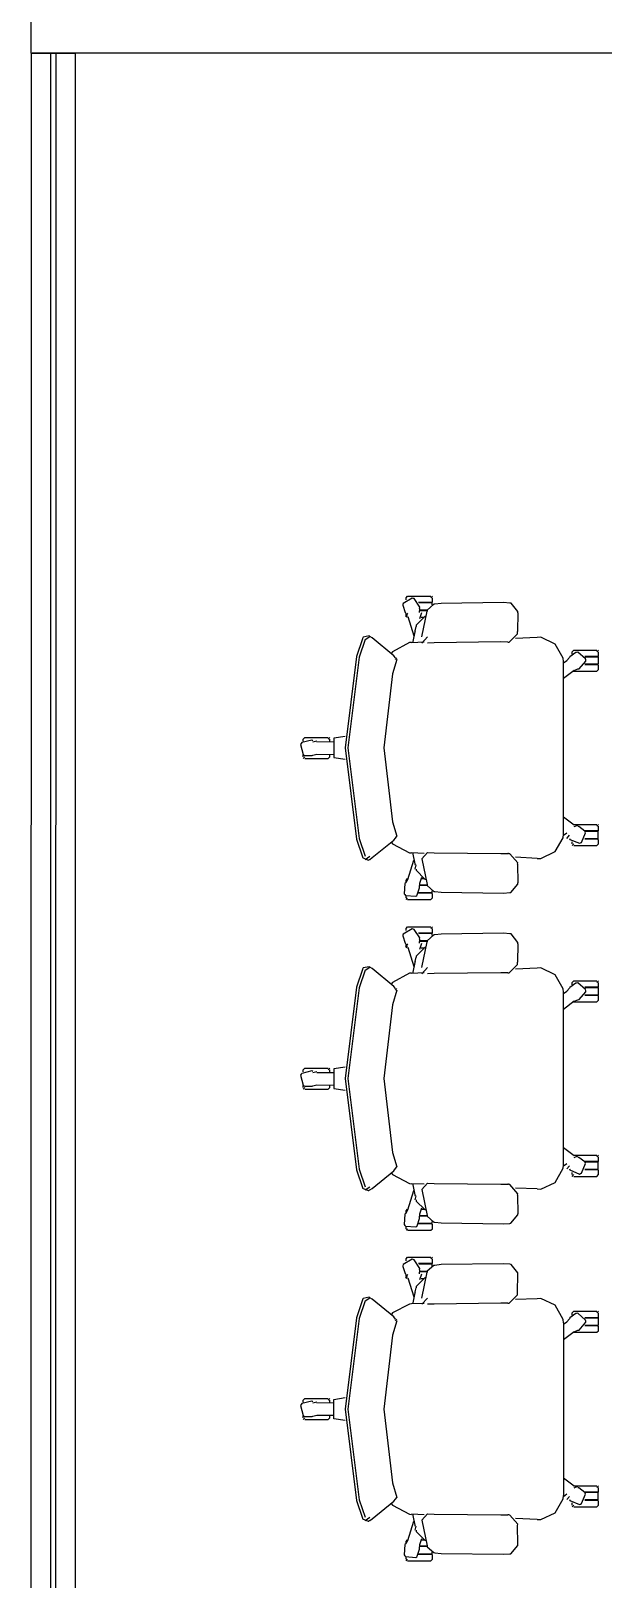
# Model space of a CAD drawing. Extents: x 0 to 23.4, y 0 to 16.5.
# Drawn here: x 8.199 to 8.54, y 9.87 to 10.791 of the extents above; entities that cross this region are included whole.
import ezdxf

# ---------------------------------------------------------------- set-up
doc = ezdxf.new("R2010")
doc.units = 0
doc.layers.get('0').update_dxf_attribs({"linetype": 'CONTINUOUS'})

msp = doc.modelspace()

# ---------------------------------------------------------------- linework, layer by layer
at = {"color": 0}
for points in [[(8.19922, 10.7781), (8.19922, 10.8043)], [(8.19922, 10.7781), (8.19917, 9.85932)], [(8.19922, 10.7781), (8.22547, 10.7781)], [(9.1721, 10.7781), (8.19997, 10.7781)], [(9.1721, 10.7781), (8.19997, 10.7781)], [(8.21078, 10.7781), (8.21072, 9.85932)], [(8.21392, 10.7781), (8.21386, 9.85932)], [(8.22547, 10.7781), (8.22542, 9.85932)], [(8.43028, 10.4475), (8.43044, 10.4482), (8.42725, 10.4534), (8.4266, 10.4535), (8.42589, 10.4537), (8.42068, 10.4505), (8.42051, 10.4498), (8.42042, 10.4494), (8.42176, 10.4452), (8.42215, 10.4448)], [(8.42231, 10.4539), (8.42324, 10.4549)], [(8.42231, 10.4527), (8.42231, 10.4539)], [(8.42324, 10.4549), (8.43713, 10.4549)], [(8.43778, 10.4511), (8.42979, 10.4511)], [(8.43778, 10.4508), (8.42996, 10.4508)], [(8.43951, 10.45), (8.43892, 10.45), (8.43494, 10.4466), (8.43485, 10.446)], [(8.43713, 10.4539), (8.43804, 10.4549)], [(8.43778, 10.4511), (8.43804, 10.4514)], [(8.43778, 10.4497), (8.43778, 10.4508)], [(8.43804, 10.4514), (8.43804, 10.4539)], [(8.48406, 10.4507), (8.48031, 10.4511), (8.44319, 10.4505), (8.43951, 10.45)], [(8.48882, 10.4449), (8.48887, 10.4457), (8.48481, 10.4507), (8.4841, 10.4507), (8.4841, 10.4507), (8.48406, 10.4507), (8.48406, 10.4507)], [(8.42215, 10.4428), (8.42339, 10.4448)], [(8.42231, 10.4434), (8.42231, 10.4446)], [(8.42231, 10.4424), (8.42324, 10.4434)], [(8.42324, 10.4424), (8.42356, 10.4424)], [(8.42339, 10.4428), (8.42703, 10.4313)], [(8.43419, 10.4428), (8.43343, 10.4427), (8.42844, 10.4375), (8.42828, 10.4367)], [(8.43024, 10.4451), (8.4305, 10.4475)], [(8.43494, 10.4465), (8.43024, 10.4465)], [(8.4349, 10.4462), (8.43024, 10.4462)], [(8.4305, 10.4416), (8.43164, 10.4451)], [(8.43138, 10.4424), (8.43306, 10.4424)], [(8.43175, 10.4306), (8.43485, 10.446)], [(8.48882, 10.4449), (8.48872, 10.4339)], [(8.40072, 10.4309), (8.40039, 10.4312), (8.39686, 10.4304), (8.39665, 10.4301), (8.3966, 10.4301), (8.39632, 10.4296), (8.39632, 10.4295)], [(8.39794, 10.429), (8.40072, 10.4309)], [(8.41613, 10.4182), (8.41499, 10.4194), (8.40213, 10.43), (8.40072, 10.4309)], [(8.42768, 10.4342), (8.42751, 10.4337), (8.42643, 10.4279), (8.42637, 10.4273)], [(8.42768, 10.4342), (8.42828, 10.4367)], [(8.43169, 10.4269), (8.435, 10.4306)], [(8.48281, 10.4275), (8.48361, 10.4275), (8.48867, 10.4325), (8.48872, 10.4333), (8.48872, 10.4333), (8.48872, 10.4337), (8.48872, 10.4339)], [(8.51594, 10.4159), (8.51585, 10.418), (8.51113, 10.4263), (8.5025, 10.4304), (8.50043, 10.4303), (8.50043, 10.4303), (8.50037, 10.4303), (8.50037, 10.4303)], [(8.39632, 10.4295), (8.39285, 10.419), (8.38601, 10.3646), (8.39285, 10.3102), (8.39632, 10.2996)], [(8.39794, 10.429), (8.39453, 10.4185), (8.38769, 10.3646), (8.39453, 10.3106), (8.39794, 10.3001)], [(8.42557, 10.4273), (8.42437, 10.4272), (8.41428, 10.4218), (8.41357, 10.4208)], [(8.43311, 10.4275), (8.42557, 10.4271)], [(8.48281, 10.4275), (8.47879, 10.4276), (8.43896, 10.4271), (8.435, 10.4269)], [(8.50037, 10.4303), (8.48747, 10.4297)], [(8.52463, 10.4115), (8.52528, 10.4115), (8.52929, 10.4162), (8.52924, 10.4169), (8.52919, 10.4176), (8.52447, 10.4215), (8.52382, 10.4214), (8.52333, 10.4214), (8.51975, 10.4188), (8.51958, 10.4184)], [(8.5211, 10.4217), (8.52208, 10.4227)], [(8.5211, 10.4204), (8.5211, 10.4217)], [(8.52208, 10.4227), (8.53592, 10.4227)], [(8.53592, 10.4217), (8.53689, 10.4227)], [(8.53689, 10.4192), (8.53689, 10.4217)], [(8.41683, 10.4171), (8.41422, 10.4086), (8.40907, 10.3646), (8.41422, 10.3206), (8.41683, 10.312)], [(8.41613, 10.4171), (8.41683, 10.4182)], [(8.51594, 10.4151), (8.51801, 10.4166)], [(8.51594, 10.3132), (8.51594, 10.416)], [(8.51801, 10.4166), (8.51958, 10.4184)], [(8.53663, 10.4189), (8.5286, 10.4189)], [(8.53663, 10.414), (8.5286, 10.414)], [(8.53663, 10.4186), (8.52875, 10.4186)], [(8.53663, 10.4143), (8.52875, 10.4143)], [(8.53663, 10.4189), (8.53689, 10.4192)], [(8.53663, 10.4186), (8.53663, 10.4143)], [(8.53663, 10.4137), (8.53689, 10.414)], [(8.53689, 10.4112), (8.53689, 10.4137)], [(8.5224, 10.4105), (8.51594, 10.4058)], [(8.52192, 10.4102), (8.53592, 10.4102)], [(8.5224, 10.4105), (8.52463, 10.4115)], [(8.53592, 10.4102), (8.53689, 10.4112)], [(8.36692, 10.3688), (8.36632, 10.3691), (8.36029, 10.3677), (8.35997, 10.3671), (8.3596, 10.3665), (8.36106, 10.3606), (8.36165, 10.3602), (8.36203, 10.36), (8.36649, 10.36), (8.36692, 10.3602)], [(8.36117, 10.3697), (8.36208, 10.3708)], [(8.36117, 10.3685), (8.36117, 10.3697)], [(8.36208, 10.3708), (8.37597, 10.3708)], [(8.36692, 10.3682), (8.36925, 10.3688)], [(8.36925, 10.3682), (8.37935, 10.3683)], [(8.37597, 10.3697), (8.3769, 10.3708)], [(8.3769, 10.3683), (8.3769, 10.3697)], [(8.38618, 10.3714), (8.37935, 10.3703), (8.37935, 10.3588), (8.38618, 10.3578)], [(8.36117, 10.3592), (8.36117, 10.3604)], [(8.36117, 10.3582), (8.36208, 10.3592)], [(8.36208, 10.3582), (8.37597, 10.3582)], [(8.36692, 10.3602), (8.36925, 10.3608)], [(8.36925, 10.3608), (8.37935, 10.3607)], [(8.37597, 10.3582), (8.3769, 10.3592)], [(8.3769, 10.3592), (8.3769, 10.3607)], [(8.5224, 10.3186), (8.51594, 10.3233)], [(8.40072, 10.2982), (8.40213, 10.2992), (8.41499, 10.3097), (8.41613, 10.3109)], [(8.41613, 10.3109), (8.41683, 10.312)], [(8.50037, 10.2988), (8.50244, 10.2988), (8.51113, 10.3028), (8.51585, 10.3111), (8.51594, 10.3132), (8.51594, 10.3132), (8.51594, 10.3132), (8.51594, 10.3132)], [(8.51594, 10.3126), (8.51801, 10.314)], [(8.51801, 10.3107), (8.51958, 10.3126)], [(8.51958, 10.3107), (8.51986, 10.3101), (8.5255, 10.3078), (8.52615, 10.308), (8.52675, 10.3083), (8.52914, 10.314), (8.52886, 10.3146), (8.52865, 10.315), (8.52507, 10.3177), (8.52463, 10.3177)], [(8.52192, 10.3189), (8.53592, 10.3189)], [(8.5224, 10.3177), (8.52463, 10.3186)], [(8.53663, 10.3151), (8.5286, 10.3151)], [(8.53663, 10.3148), (8.52875, 10.3148)], [(8.53592, 10.3179), (8.53689, 10.3189)], [(8.53663, 10.3151), (8.53689, 10.3154)], [(8.53663, 10.3105), (8.53663, 10.3148)], [(8.53689, 10.3154), (8.53689, 10.3179)], [(8.41363, 10.3084), (8.41433, 10.3075), (8.42437, 10.302), (8.42557, 10.302)], [(8.43311, 10.3017), (8.42557, 10.302)], [(8.42637, 10.3018), (8.42643, 10.3013), (8.42751, 10.2955), (8.42768, 10.2949)], [(8.43169, 10.2985), (8.435, 10.3022)], [(8.435, 10.3022), (8.43896, 10.3021), (8.47879, 10.3016), (8.48281, 10.3016)], [(8.48872, 10.2953), (8.48876, 10.2961), (8.48415, 10.3015), (8.4834, 10.3015), (8.48335, 10.3016), (8.48292, 10.3016), (8.48281, 10.3016)], [(8.5211, 10.3074), (8.5211, 10.3087)], [(8.5211, 10.3064), (8.52208, 10.3074)], [(8.52208, 10.3064), (8.53592, 10.3064)], [(8.53663, 10.3102), (8.5286, 10.3102)], [(8.53663, 10.3105), (8.52875, 10.3105)], [(8.53592, 10.3064), (8.53689, 10.3074)], [(8.53663, 10.3099), (8.53689, 10.3102)], [(8.53689, 10.3074), (8.53689, 10.3099)], [(8.39632, 10.2996), (8.39643, 10.2992), (8.39974, 10.2978), (8.40013, 10.2979), (8.40018, 10.298), (8.40067, 10.2982), (8.40072, 10.2982)], [(8.39794, 10.2982), (8.40072, 10.3001)], [(8.42339, 10.2863), (8.42703, 10.2978)], [(8.42768, 10.2924), (8.42828, 10.2949)], [(8.42828, 10.2924), (8.42844, 10.2917), (8.43343, 10.2865), (8.43419, 10.2863)], [(8.43175, 10.2985), (8.43485, 10.2832)], [(8.50037, 10.2988), (8.48747, 10.2994)], [(8.48872, 10.2953), (8.48882, 10.2842)], [(8.42215, 10.2843), (8.4216, 10.2839), (8.42111, 10.2777), (8.4216, 10.2772), (8.42204, 10.2767), (8.42811, 10.2762), (8.42865, 10.2766), (8.42899, 10.277), (8.43039, 10.2812), (8.43028, 10.2816)], [(8.42215, 10.2843), (8.42339, 10.2863)], [(8.42231, 10.2857), (8.42324, 10.2867)], [(8.42231, 10.2845), (8.42231, 10.2857)], [(8.42324, 10.2867), (8.42356, 10.2867)], [(8.43024, 10.2816), (8.4305, 10.284)], [(8.4305, 10.284), (8.43164, 10.2875)], [(8.43138, 10.2867), (8.43306, 10.2867)], [(8.43485, 10.2832), (8.43494, 10.2826), (8.43892, 10.2791), (8.43951, 10.2791)], [(8.48406, 10.2784), (8.48475, 10.2785), (8.48887, 10.2834), (8.48882, 10.2841), (8.48882, 10.2841), (8.48882, 10.2842), (8.48882, 10.2842)], [(8.42231, 10.2752), (8.42231, 10.2764)], [(8.42231, 10.2742), (8.42324, 10.2752)], [(8.42324, 10.2742), (8.43713, 10.2742)], [(8.43778, 10.278), (8.42979, 10.278)], [(8.43778, 10.2783), (8.42996, 10.2783)], [(8.4349, 10.2829), (8.43024, 10.2829)], [(8.43494, 10.2827), (8.43024, 10.2827)], [(8.43713, 10.2742), (8.43804, 10.2752)], [(8.43778, 10.2783), (8.43778, 10.2795)], [(8.43778, 10.2777), (8.43804, 10.278)], [(8.43804, 10.2752), (8.43804, 10.2777)], [(8.43951, 10.2791), (8.44319, 10.2787), (8.48031, 10.2781), (8.48406, 10.2784)], [(8.43028, 10.2507), (8.43044, 10.2514), (8.42725, 10.2565), (8.4266, 10.2567), (8.42589, 10.2568), (8.42068, 10.2537), (8.42051, 10.253), (8.42042, 10.2526), (8.42176, 10.2483), (8.42215, 10.248)], [(8.42231, 10.2571), (8.42324, 10.2581)], [(8.42231, 10.2559), (8.42231, 10.2571)], [(8.42324, 10.2581), (8.43713, 10.2581)], [(8.43713, 10.2571), (8.43804, 10.2581)], [(8.43804, 10.2545), (8.43804, 10.2571)], [(8.42215, 10.2459), (8.42339, 10.248)], [(8.42231, 10.2465), (8.42231, 10.2477)], [(8.42231, 10.2456), (8.42324, 10.2465)], [(8.43778, 10.2543), (8.42979, 10.2543)], [(8.43778, 10.254), (8.42996, 10.254)], [(8.43024, 10.2483), (8.4305, 10.2507)], [(8.43494, 10.2496), (8.43024, 10.2496)], [(8.4349, 10.2493), (8.43024, 10.2493)], [(8.4305, 10.2448), (8.43164, 10.2483)], [(8.43175, 10.2338), (8.43485, 10.2491)], [(8.43951, 10.2532), (8.43892, 10.2532), (8.43494, 10.2497), (8.43485, 10.2491)], [(8.43778, 10.2543), (8.43804, 10.2545)], [(8.43778, 10.2528), (8.43778, 10.254)], [(8.48406, 10.2539), (8.48031, 10.2542), (8.44319, 10.2536), (8.43951, 10.2532)], [(8.48882, 10.248), (8.48887, 10.2488), (8.48481, 10.2538), (8.4841, 10.2539), (8.4841, 10.2539), (8.48406, 10.2539), (8.48406, 10.2539)], [(8.48882, 10.248), (8.48872, 10.237)], [(8.42324, 10.2456), (8.42356, 10.2456)], [(8.42339, 10.2459), (8.42703, 10.2345)], [(8.42768, 10.2374), (8.42751, 10.2369), (8.42643, 10.2311), (8.42637, 10.2305)], [(8.42768, 10.2374), (8.42828, 10.2399)], [(8.43419, 10.246), (8.43343, 10.2458), (8.42844, 10.2406), (8.42828, 10.2399)], [(8.43138, 10.2456), (8.43306, 10.2456)], [(8.48281, 10.2307), (8.48361, 10.2307), (8.48867, 10.2356), (8.48872, 10.2364), (8.48872, 10.2364), (8.48872, 10.2369), (8.48872, 10.237)], [(8.39632, 10.2327), (8.39285, 10.2222), (8.38601, 10.1678), (8.39285, 10.1133), (8.39632, 10.1028)], [(8.39794, 10.2322), (8.39453, 10.2217), (8.38769, 10.1678), (8.39453, 10.1138), (8.39794, 10.1033)], [(8.40072, 10.2341), (8.40039, 10.2343), (8.39686, 10.2336), (8.39665, 10.2333), (8.3966, 10.2332), (8.39632, 10.2328), (8.39632, 10.2327)], [(8.39794, 10.2322), (8.40072, 10.2341)], [(8.41613, 10.2214), (8.41499, 10.2226), (8.40213, 10.2332), (8.40072, 10.2341)], [(8.42557, 10.2304), (8.42437, 10.2304), (8.41428, 10.2249), (8.41357, 10.224)], [(8.43311, 10.2306), (8.42557, 10.2303)], [(8.43169, 10.2301), (8.435, 10.2338)], [(8.48281, 10.2307), (8.47879, 10.2307), (8.43896, 10.2303), (8.435, 10.2301)], [(8.50037, 10.2335), (8.48747, 10.2329)], [(8.51594, 10.2191), (8.51585, 10.2211), (8.51113, 10.2295), (8.5025, 10.2336), (8.50043, 10.2335), (8.50043, 10.2335), (8.50037, 10.2335), (8.50037, 10.2335)], [(8.41683, 10.2203), (8.41422, 10.2117), (8.40907, 10.1677), (8.41422, 10.1237), (8.41683, 10.1151)], [(8.41613, 10.2203), (8.41683, 10.2214)], [(8.51594, 10.2183), (8.51801, 10.2197)], [(8.51594, 10.1164), (8.51594, 10.2192)], [(8.51801, 10.2197), (8.51958, 10.2216)], [(8.52463, 10.2146), (8.52528, 10.2147), (8.52929, 10.2193), (8.52924, 10.22), (8.52919, 10.2207), (8.52447, 10.2247), (8.52382, 10.2246), (8.52333, 10.2246), (8.51975, 10.222), (8.51958, 10.2216)], [(8.5211, 10.2249), (8.52208, 10.2259)], [(8.5211, 10.2236), (8.5211, 10.2249)], [(8.52208, 10.2259), (8.53592, 10.2259)], [(8.53663, 10.2221), (8.5286, 10.2221)], [(8.53663, 10.2218), (8.52875, 10.2218)], [(8.53592, 10.2249), (8.53689, 10.2259)], [(8.53663, 10.2221), (8.53689, 10.2223)], [(8.53663, 10.2218), (8.53663, 10.2174)], [(8.53689, 10.2223), (8.53689, 10.2249)], [(8.5224, 10.2137), (8.51594, 10.2089)], [(8.52192, 10.2134), (8.53592, 10.2134)], [(8.5224, 10.2137), (8.52463, 10.2146)], [(8.53663, 10.2172), (8.5286, 10.2172)], [(8.53663, 10.2174), (8.52875, 10.2174)], [(8.53592, 10.2134), (8.53689, 10.2144)], [(8.53663, 10.2169), (8.53689, 10.2172)], [(8.53689, 10.2144), (8.53689, 10.2169)], [(8.36117, 10.1729), (8.36208, 10.1739)], [(8.36117, 10.1717), (8.36117, 10.1729)], [(8.36208, 10.1739), (8.37597, 10.1739)], [(8.37597, 10.1729), (8.3769, 10.1739)], [(8.3769, 10.1714), (8.3769, 10.1729)], [(8.38618, 10.1745), (8.37935, 10.1735), (8.37935, 10.1619), (8.38618, 10.1609)], [(8.36692, 10.1719), (8.36632, 10.1723), (8.36029, 10.1708), (8.35997, 10.1703), (8.3596, 10.1697), (8.36106, 10.1637), (8.36165, 10.1634), (8.36203, 10.1631), (8.36649, 10.1631), (8.36692, 10.1634)], [(8.36117, 10.1624), (8.36117, 10.1636)], [(8.36692, 10.1714), (8.36925, 10.1719)], [(8.36692, 10.1634), (8.36925, 10.164)], [(8.36925, 10.1714), (8.37935, 10.1714)], [(8.36925, 10.164), (8.37935, 10.1638)], [(8.3769, 10.1624), (8.3769, 10.1638)], [(8.36117, 10.1614), (8.36208, 10.1624)], [(8.36208, 10.1614), (8.37597, 10.1614)], [(8.37597, 10.1614), (8.3769, 10.1624)], [(8.5224, 10.1217), (8.51594, 10.1265)], [(8.51594, 10.1157), (8.51801, 10.1172)], [(8.51958, 10.1139), (8.51986, 10.1133), (8.5255, 10.1109), (8.52615, 10.1112), (8.52675, 10.1114), (8.52914, 10.1171), (8.52886, 10.1177), (8.52865, 10.1182), (8.52507, 10.1208), (8.52463, 10.1208)], [(8.52192, 10.1221), (8.53592, 10.1221)], [(8.5224, 10.1208), (8.52463, 10.1217)], [(8.53663, 10.1183), (8.5286, 10.1183)], [(8.53663, 10.118), (8.52875, 10.118)], [(8.53592, 10.1211), (8.53689, 10.1221)], [(8.53663, 10.1183), (8.53689, 10.1185)], [(8.53663, 10.1136), (8.53663, 10.118)], [(8.53689, 10.1185), (8.53689, 10.1211)], [(8.40072, 10.1014), (8.40213, 10.1023), (8.41499, 10.1129), (8.41613, 10.1141)], [(8.41363, 10.1115), (8.41433, 10.1106), (8.42437, 10.1052), (8.42557, 10.1051)], [(8.41613, 10.1141), (8.41683, 10.1151)], [(8.50037, 10.102), (8.50244, 10.1019), (8.51113, 10.1059), (8.51585, 10.1143), (8.51594, 10.1163), (8.51594, 10.1163), (8.51594, 10.1164), (8.51594, 10.1164)], [(8.51801, 10.1139), (8.51958, 10.1157)], [(8.5211, 10.1106), (8.5211, 10.1119)], [(8.5211, 10.1095), (8.52208, 10.1106)], [(8.52208, 10.1095), (8.53592, 10.1095)], [(8.53663, 10.1133), (8.5286, 10.1133)], [(8.53663, 10.1136), (8.52875, 10.1136)], [(8.53592, 10.1095), (8.53689, 10.1106)], [(8.53663, 10.1131), (8.53689, 10.1133)], [(8.53689, 10.1106), (8.53689, 10.1131)], [(8.39632, 10.1028), (8.39643, 10.1024), (8.39974, 10.101), (8.40013, 10.1011), (8.40018, 10.1011), (8.40067, 10.1014), (8.40072, 10.1014)], [(8.39794, 10.1014), (8.40072, 10.1033)], [(8.42339, 10.0895), (8.42703, 10.101)], [(8.43311, 10.1048), (8.42557, 10.1051)], [(8.42637, 10.105), (8.42643, 10.1044), (8.42751, 10.0986), (8.42768, 10.098)], [(8.43169, 10.1016), (8.435, 10.1054)], [(8.43175, 10.1016), (8.43485, 10.0863)], [(8.435, 10.1054), (8.43896, 10.1053), (8.47879, 10.1048), (8.48281, 10.1048)], [(8.48872, 10.0984), (8.48876, 10.0992), (8.48415, 10.1047), (8.4834, 10.1047), (8.48335, 10.1048), (8.48292, 10.1048), (8.48281, 10.1048)], [(8.50037, 10.102), (8.48747, 10.1025)], [(8.42215, 10.0875), (8.42339, 10.0895)], [(8.42231, 10.0889), (8.42324, 10.0899)], [(8.42324, 10.0899), (8.42356, 10.0899)], [(8.42768, 10.0955), (8.42828, 10.098)], [(8.42828, 10.0955), (8.42844, 10.0948), (8.43343, 10.0897), (8.43419, 10.0895)], [(8.4305, 10.0872), (8.43164, 10.0907)], [(8.43138, 10.0899), (8.43306, 10.0899)], [(8.48872, 10.0984), (8.48882, 10.0873)], [(8.42215, 10.0875), (8.4216, 10.087), (8.42111, 10.0809), (8.4216, 10.0803), (8.42204, 10.0799), (8.42811, 10.0794), (8.42865, 10.0798), (8.42899, 10.0801), (8.43039, 10.0844), (8.43028, 10.0848)], [(8.42231, 10.0877), (8.42231, 10.0889)], [(8.43778, 10.0812), (8.42979, 10.0812)], [(8.43778, 10.0814), (8.42996, 10.0814)], [(8.43024, 10.0848), (8.4305, 10.0872)], [(8.4349, 10.086), (8.43024, 10.086)], [(8.43494, 10.0858), (8.43024, 10.0858)], [(8.43485, 10.0863), (8.43494, 10.0858), (8.43892, 10.0823), (8.43951, 10.0822)], [(8.43778, 10.0814), (8.43778, 10.0826)], [(8.43778, 10.0809), (8.43804, 10.0812)], [(8.43804, 10.0783), (8.43804, 10.0809)], [(8.43951, 10.0822), (8.44319, 10.0818), (8.48031, 10.0813), (8.48406, 10.0815)], [(8.48406, 10.0815), (8.48475, 10.0817), (8.48887, 10.0866), (8.48882, 10.0873), (8.48882, 10.0873), (8.48882, 10.0873), (8.48882, 10.0873)], [(8.42231, 10.0783), (8.42231, 10.0795)], [(8.42231, 10.0774), (8.42324, 10.0783)], [(8.42324, 10.0774), (8.43713, 10.0774)], [(8.43713, 10.0774), (8.43804, 10.0783)], [(8.43028, 10.0539), (8.43044, 10.0546), (8.42725, 10.0598), (8.4266, 10.06), (8.42589, 10.0602), (8.42068, 10.057), (8.42051, 10.0563), (8.42042, 10.0558), (8.42176, 10.0516), (8.42215, 10.0513)], [(8.42231, 10.0604), (8.42324, 10.0614)], [(8.42231, 10.0592), (8.42231, 10.0604)], [(8.42324, 10.0614), (8.43713, 10.0614)], [(8.43778, 10.0576), (8.42979, 10.0576)], [(8.43778, 10.0573), (8.42996, 10.0573)], [(8.43024, 10.0515), (8.4305, 10.0539)], [(8.43494, 10.0529), (8.43024, 10.0529)], [(8.4349, 10.0527), (8.43024, 10.0527)], [(8.43951, 10.0565), (8.43892, 10.0565), (8.43494, 10.053), (8.43485, 10.0524)], [(8.43713, 10.0604), (8.43804, 10.0614)], [(8.43778, 10.0576), (8.43804, 10.0578)], [(8.43778, 10.0561), (8.43778, 10.0573)], [(8.43804, 10.0578), (8.43804, 10.0604)], [(8.48406, 10.0572), (8.48031, 10.0575), (8.44319, 10.057), (8.43951, 10.0565)], [(8.48882, 10.0514), (8.48887, 10.0521), (8.48481, 10.0571), (8.4841, 10.0572), (8.4841, 10.0572), (8.48406, 10.0572), (8.48406, 10.0572)], [(8.42215, 10.0492), (8.42339, 10.0513)], [(8.42231, 10.0499), (8.42231, 10.0511)], [(8.42231, 10.0488), (8.42324, 10.0499)], [(8.42324, 10.0488), (8.42356, 10.0488)], [(8.42339, 10.0492), (8.42703, 10.0378)], [(8.43419, 10.0493), (8.43343, 10.0491), (8.42844, 10.0439), (8.42828, 10.0432)], [(8.4305, 10.0481), (8.43164, 10.0515)], [(8.43138, 10.0488), (8.43306, 10.0488)], [(8.43175, 10.0371), (8.43485, 10.0524)], [(8.48872, 10.0403), (8.48882, 10.0514)], [(8.39632, 10.036), (8.39285, 10.0254), (8.38601, 9.97103), (8.39285, 9.91661), (8.39632, 9.90603)], [(8.39794, 10.0354), (8.39453, 10.025), (8.38769, 9.97103), (8.39453, 9.91704), (8.39794, 9.90657)], [(8.40072, 10.0373), (8.40039, 10.0376), (8.39686, 10.0369), (8.39665, 10.0366), (8.3966, 10.0366), (8.39632, 10.036), (8.39632, 10.036)], [(8.39794, 10.0354), (8.40072, 10.0373)], [(8.41613, 10.0246), (8.41499, 10.0259), (8.40213, 10.0365), (8.40072, 10.0373)], [(8.42768, 10.0407), (8.42751, 10.0402), (8.42643, 10.0343), (8.42637, 10.0337)], [(8.42768, 10.0407), (8.42828, 10.0432)], [(8.43169, 10.0334), (8.435, 10.0371)], [(8.48281, 10.034), (8.48361, 10.034), (8.48867, 10.039), (8.48872, 10.0397), (8.48872, 10.0399), (8.48872, 10.0402), (8.48872, 10.0403)], [(8.50037, 10.0367), (8.48747, 10.0362)], [(8.51594, 10.0223), (8.51585, 10.0244), (8.51113, 10.0328), (8.5025, 10.0368), (8.50043, 10.0367), (8.50043, 10.0367), (8.50037, 10.0367), (8.50037, 10.0367)], [(8.42557, 10.0336), (8.42437, 10.0335), (8.41433, 10.0282), (8.41363, 10.0272)], [(8.43311, 10.0339), (8.42557, 10.0336)], [(8.48281, 10.034), (8.47879, 10.034), (8.43896, 10.0335), (8.435, 10.0334)], [(8.52463, 10.0179), (8.52528, 10.018), (8.52929, 10.0227), (8.52924, 10.0233), (8.52919, 10.024), (8.52447, 10.028), (8.52382, 10.0279), (8.52333, 10.0279), (8.51975, 10.0253), (8.51958, 10.0248)], [(8.5211, 10.0282), (8.52208, 10.0292)], [(8.5211, 10.0269), (8.5211, 10.0282)], [(8.52208, 10.0292), (8.53592, 10.0292)], [(8.53663, 10.0253), (8.5286, 10.0253)], [(8.53663, 10.0251), (8.52875, 10.0251)], [(8.53592, 10.0282), (8.53689, 10.0292)], [(8.53663, 10.0253), (8.53689, 10.0256)], [(8.53663, 10.0251), (8.53663, 10.0207)], [(8.53689, 10.0256), (8.53689, 10.0282)], [(8.41683, 10.0235), (8.41422, 10.015), (8.40907, 9.97103), (8.41422, 9.92703), (8.41683, 9.91846)], [(8.41613, 10.0235), (8.41683, 10.0246)], [(8.51594, 10.0215), (8.51801, 10.023)], [(8.51594, 10.0223), (8.51594, 9.91954)], [(8.5224, 10.017), (8.51594, 10.0122)], [(8.51801, 10.023), (8.51958, 10.0248)], [(8.52192, 10.0167), (8.53592, 10.0167)], [(8.5224, 10.017), (8.52463, 10.0179)], [(8.53663, 10.0205), (8.5286, 10.0205)], [(8.53663, 10.0207), (8.52875, 10.0207)], [(8.53592, 10.0167), (8.53689, 10.0176)], [(8.53663, 10.0202), (8.53689, 10.0205)], [(8.53689, 10.0176), (8.53689, 10.0202)], [(8.36692, 9.97537), (8.36632, 9.97575), (8.36029, 9.97428), (8.35997, 9.97368), (8.3596, 9.97314), (8.36106, 9.96718), (8.36165, 9.96679), (8.36203, 9.96658), (8.36649, 9.96658), (8.36692, 9.96679)], [(8.36117, 9.97635), (8.36208, 9.97732)], [(8.36117, 9.97515), (8.36117, 9.97635)], [(8.36208, 9.97732), (8.37597, 9.97732)], [(8.36692, 9.97478), (8.36925, 9.97537)], [(8.36925, 9.97478), (8.37935, 9.97487)], [(8.37597, 9.97635), (8.3769, 9.97732)], [(8.3769, 9.97487), (8.3769, 9.97635)], [(8.38618, 9.96425), (8.37935, 9.96522), (8.37935, 9.97678), (8.38618, 9.97781)], [(8.36117, 9.96582), (8.36117, 9.96701)], [(8.36117, 9.96479), (8.36208, 9.96582)], [(8.36208, 9.96479), (8.37597, 9.96479)], [(8.36692, 9.96679), (8.36925, 9.96733)], [(8.36925, 9.96733), (8.37935, 9.96728)], [(8.37597, 9.96479), (8.3769, 9.96582)], [(8.3769, 9.96582), (8.3769, 9.96728)], [(8.5224, 9.92503), (8.51594, 9.92979)], [(8.51958, 9.91715), (8.51986, 9.91656), (8.5255, 9.91422), (8.52615, 9.91444), (8.52675, 9.91471), (8.52914, 9.9204), (8.52886, 9.92101), (8.52865, 9.92144), (8.52507, 9.9241), (8.52463, 9.9241)], [(8.52192, 9.92535), (8.53592, 9.92535)], [(8.5224, 9.9241), (8.52463, 9.92503)], [(8.53592, 9.92437), (8.53689, 9.92535)], [(8.53689, 9.92182), (8.53689, 9.92437)], [(8.40072, 9.90468), (8.40213, 9.9056), (8.41499, 9.91618), (8.41613, 9.91738)], [(8.41357, 9.91476), (8.41428, 9.91385), (8.42437, 9.90836), (8.42557, 9.90831)], [(8.41613, 9.91738), (8.41683, 9.91846)], [(8.50037, 9.90528), (8.50244, 9.90522), (8.51113, 9.90924), (8.51585, 9.91754), (8.51594, 9.9196), (8.51594, 9.9196), (8.51594, 9.91965), (8.51594, 9.91965)], [(8.51594, 9.919), (8.51801, 9.92046)], [(8.51801, 9.91715), (8.51958, 9.919)], [(8.5211, 9.91385), (8.5211, 9.91515)], [(8.53663, 9.92156), (8.5286, 9.92156)], [(8.53663, 9.91667), (8.5286, 9.91667)], [(8.53663, 9.92128), (8.52875, 9.92128)], [(8.53663, 9.91694), (8.52875, 9.91694)], [(8.53663, 9.92156), (8.53689, 9.92182)], [(8.53663, 9.91694), (8.53663, 9.92128)], [(8.53663, 9.91639), (8.53689, 9.91667)], [(8.53689, 9.91385), (8.53689, 9.91639)], [(8.39632, 9.90603), (8.39643, 9.90571), (8.39974, 9.90424), (8.40013, 9.90435), (8.40018, 9.9044), (8.40067, 9.90468), (8.40072, 9.90468)], [(8.39794, 9.90468), (8.40072, 9.90657)], [(8.43311, 9.90815), (8.42557, 9.90842)], [(8.42637, 9.90826), (8.42643, 9.90771), (8.42751, 9.90192), (8.42768, 9.90132)], [(8.43169, 9.90494), (8.435, 9.90864)], [(8.435, 9.90864), (8.43896, 9.90853), (8.47879, 9.90804), (8.48281, 9.90804)], [(8.48872, 9.90169), (8.48876, 9.9025), (8.48415, 9.90793), (8.4834, 9.90799), (8.48335, 9.90804), (8.48292, 9.90804), (8.48281, 9.90804)], [(8.50037, 9.90528), (8.48747, 9.90582)], [(8.5211, 9.91282), (8.52208, 9.91385)], [(8.52208, 9.91282), (8.53592, 9.91282)], [(8.53592, 9.91282), (8.53689, 9.91385)], [(8.42339, 9.89279), (8.42703, 9.90424)], [(8.42768, 9.89887), (8.42828, 9.90132)], [(8.42828, 9.89887), (8.42844, 9.89817), (8.43343, 9.89296), (8.43419, 9.89274)], [(8.43175, 9.90494), (8.43485, 9.8896)], [(8.48882, 9.89068), (8.48872, 9.90169)], [(8.42215, 9.89074), (8.4216, 9.89031), (8.42111, 9.88422), (8.4216, 9.88368), (8.42204, 9.88319), (8.42811, 9.88265), (8.42865, 9.88308), (8.42899, 9.88342), (8.43039, 9.88764), (8.43028, 9.88807)], [(8.42215, 9.89074), (8.42339, 9.89279)], [(8.42231, 9.89219), (8.42324, 9.89318)], [(8.42231, 9.89094), (8.42231, 9.89219)], [(8.42324, 9.89318), (8.42356, 9.89318)], [(8.43024, 9.88807), (8.4305, 9.89046)], [(8.4349, 9.88937), (8.43024, 9.88937)], [(8.43494, 9.88911), (8.43024, 9.88911)], [(8.4305, 9.89046), (8.43164, 9.89393)], [(8.43138, 9.89318), (8.43306, 9.89318)], [(8.43485, 9.8896), (8.43494, 9.88906), (8.43892, 9.88558), (8.43951, 9.88553)], [(8.48406, 9.88482), (8.48475, 9.88493), (8.48887, 9.88986), (8.48882, 9.89057), (8.48882, 9.89057), (8.48882, 9.89068), (8.48882, 9.89068)], [(8.42231, 9.88167), (8.42231, 9.88286)], [(8.42231, 9.88064), (8.42324, 9.88167)], [(8.42324, 9.88064), (8.43713, 9.88064)], [(8.43778, 9.88444), (8.42979, 9.88444)], [(8.43778, 9.88471), (8.42996, 9.88471)], [(8.43713, 9.88064), (8.43804, 9.88167)], [(8.43778, 9.88471), (8.43778, 9.8859)], [(8.43778, 9.88422), (8.43804, 9.88444)], [(8.43804, 9.88167), (8.43804, 9.88422)], [(8.43951, 9.88553), (8.44319, 9.8851), (8.48031, 9.88456), (8.48406, 9.88482)]]:
    msp.add_lwpolyline(points, dxfattribs=at)

doc.saveas('drawing.dxf')
